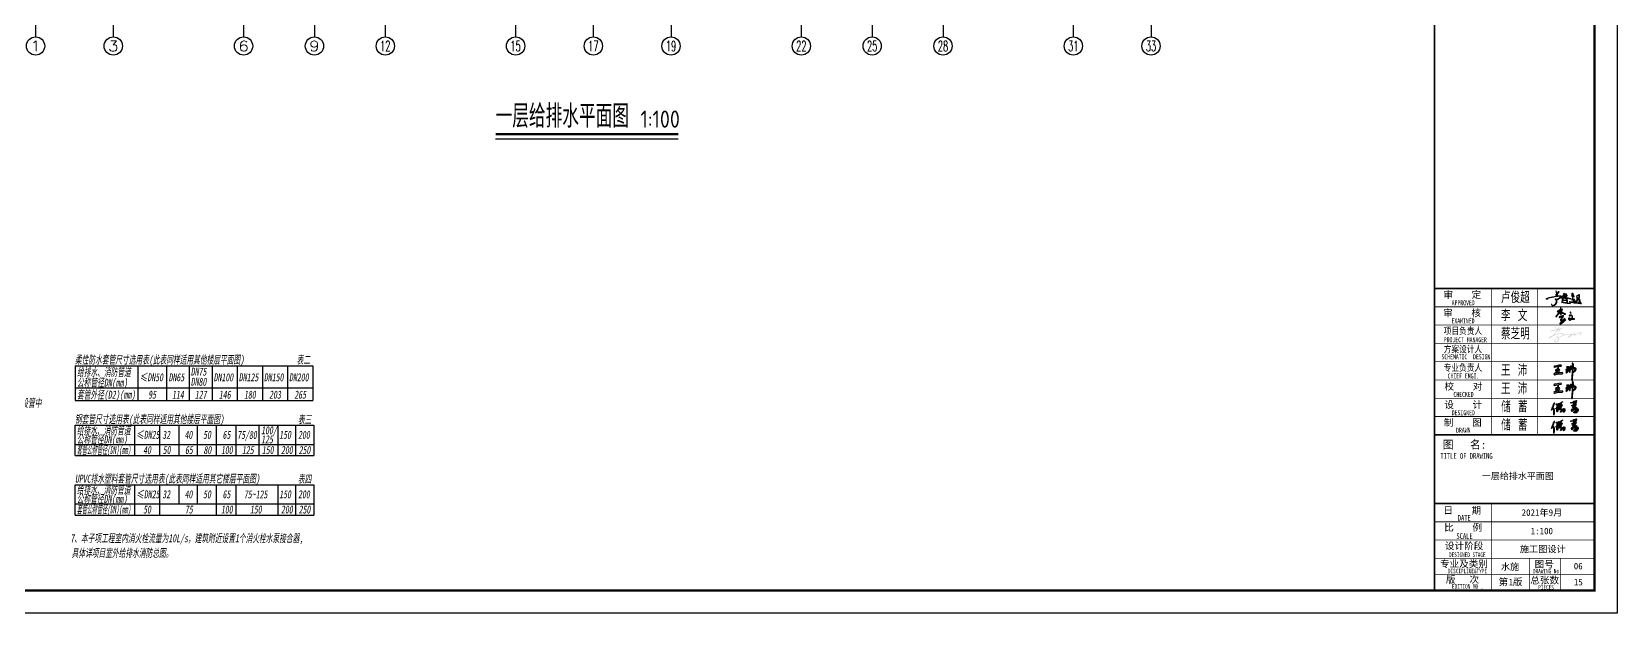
# Model space of a CAD drawing. Extents: x 27938 to 1042331, y -235042 to 1535213.
# Drawn here: x 682248 to 751614, y 642457 to 667882 of the extents above; entities that cross this region are included whole.
import ezdxf
from ezdxf.enums import TextEntityAlignment as Align

# ---------------------------------------------------------------- set-up
doc = ezdxf.new("R2010")
doc.units = 0
doc.header["$LTSCALE"] = 1000
doc.header["$MEASUREMENT"] = 0
doc.linetypes.add('DASH', pattern=[0.35, 0.25, -0.1])
for name, color, linetype in [('-SP', 2, 'XFP'), ('AXIS', 3, 'Continuous'), ('AXIS_TEXT', 4, 'Continuous'), ('DIM_SYMB', 3, 'Continuous'), ('图框', 140, 'Continuous'), ('图签文字', 147, 'Continuous'), ('电子签名-李文', 7, 'DASH'), ('签名-水', 7, 'Continuous')]:
    doc.layers.add(name, color=color, linetype=linetype)
doc.layers.add('yichutu', color=7, linetype='Continuous', true_color=0xffffff, plot=False)
for name, color, linetype, lineweight in [('可改文字', 6, 'Continuous', 18), ('图签', 147, 'Continuous', 18), ('签名', 7, 'Continuous', 18)]:
    doc.layers.add(name, color=color, linetype=linetype, lineweight=lineweight)
doc.styles.add('_TCH_AXIS', font='COMPLEX', dxfattribs={"bigfont": 'GBCBIG'})
doc.styles.add('COMPLEX', font='COMPLEX')
doc.styles.add('ST', font='', dxfattribs={"width": 0.8})
doc.styles.get("Standard").update_dxf_attribs({"font": 'gbenor.shx', "bigfont": 'gbcbig.shx'})
doc.styles.add('宋体', font='', dxfattribs={"height": 50})
doc.styles.add('建筑图签-1', font='simhei.ttf', dxfattribs={"width": 0.7})
doc.styles.add('建筑图签-2', font='TXT.shx', dxfattribs={"width": 0.5, "bigfont": 'HZTXT.shx'})
doc.styles.get('ST').set_extended_font_data('SimSun')
doc.styles.get('宋体').set_extended_font_data('SimSun')
doc.linetypes.add('XFP', pattern='A,3,-0.2,["XFP",Standard,S=0.25,R=0,X=-0.1,Y=-0.115],-0.6', length=3.8)

# ---------------------------------------------------------------- blocks, each defined once
blk = doc.blocks.new('ljc')
at = {"linetype": 'Continuous'}
h = blk.add_hatch(color=0, dxfattribs=at)
h.paths.add_polyline_path([(2023, 1568), (2019, 1564), (2020, 1562), (2024, 1562), (2022, 1552), (1955, 1538), (1933, 1530), (1930, 1527), (1929, 1525), (1931, 1523), (1944, 1524), (1946, 1526), (1942, 1528), (1960, 1535), (1967, 1535), (1975, 1538), (1985, 1539), (1998, 1543), (2010, 1544), (2018, 1547), (2025, 1546), (2035, 1549), (2061, 1550), (2052, 1537), (2042, 1528), (2028, 1521), (2023, 1521), (2018, 1526), (2015, 1527), (2013, 1525), (2013, 1521), (2019, 1516), (2022, 1508), (2022, 1494), (2012, 1477), (2000, 1469), (1988, 1467), (1982, 1473), (1980, 1480), (1978, 1482), (1978, 1475), (1981, 1468), (1988, 1463), (1994, 1463), (2005, 1467), (2018, 1478), (2027, 1493), (2028, 1504), (2025, 1517), (2033, 1518), (2054, 1533), (2067, 1549), (2067, 1552), (2064, 1555), (2029, 1553), (2036, 1575), (2049, 1591), (2047, 1593), (2043, 1592), (2028, 1573), (2025, 1589), (2021, 1597), (2018, 1599), (2017, 1597), (2020, 1590)])
h.paths.add_polyline_path([(2081, 1522), (2081, 1528), (2075, 1541), (2093, 1562), (2097, 1572), (2094, 1577), (2087, 1576), (2089, 1572), (2092, 1572), (2091, 1567), (2080, 1551), (2066, 1537), (2065, 1535), (2067, 1533), (2073, 1535), (2077, 1523), (2077, 1513), (2072, 1496), (2072, 1492), (2074, 1490), (2078, 1494), (2083, 1510), (2099, 1510), (2119, 1507), (2119, 1500), (2116, 1496), (2108, 1493), (2087, 1496), (2084, 1492), (2087, 1489), (2103, 1488), (2122, 1483), (2140, 1484), (2148, 1482), (2152, 1486), (2152, 1491), (2148, 1488), (2125, 1488), (2114, 1490), (2124, 1499), (2126, 1509), (2121, 1512), (2119, 1511), (2108, 1514), (2124, 1523), (2132, 1532), (2130, 1535), (2121, 1536), (2115, 1533), (2109, 1533), (2123, 1555), (2121, 1559), (2114, 1557), (2116, 1564), (2115, 1569), (2111, 1573), (2105, 1572), (2093, 1554)])
h.paths.add_polyline_path([(2089, 1535), (2097, 1535), (2112, 1551), (2116, 1552), (2111, 1543), (2099, 1528), (2101, 1526), (2114, 1528), (2121, 1531), (2124, 1530), (2118, 1524), (2101, 1515), (2084, 1514), (2084, 1518)], flags=16)
h.paths.add_polyline_path([(2093, 1537), (2095, 1540), (2103, 1546), (2096, 1537)], flags=16)
h.paths.add_polyline_path([(2093, 1544), (2094, 1549), (2106, 1568), (2109, 1569), (2111, 1567), (2108, 1554), (2104, 1550)], flags=16)
h.paths.add_polyline_path([(2141, 1534), (2138, 1533), (2137, 1531), (2142, 1527), (2155, 1522), (2158, 1523), (2153, 1528)])
h.paths.add_polyline_path([(2175, 1522), (2173, 1524), (2172, 1546), (2183, 1545), (2185, 1547), (2183, 1557), (2178, 1566), (2177, 1561), (2180, 1556), (2181, 1550), (2175, 1550), (2170, 1554), (2169, 1574), (2171, 1574), (2175, 1569), (2176, 1571), (2170, 1579), (2167, 1579), (2165, 1577), (2164, 1562), (2166, 1553), (2163, 1553), (2162, 1551), (2167, 1547), (2169, 1537), (2169, 1524), (2166, 1521), (2165, 1517), (2168, 1513), (2170, 1513), (2173, 1517), (2180, 1517), (2178, 1502), (2175, 1500), (2167, 1499), (2175, 1496), (2180, 1497), (2183, 1500), (2184, 1511), (2187, 1521), (2185, 1523)])
h.paths.add_polyline_path([(2233, 1542), (2233, 1564), (2231, 1567), (2215, 1558), (2210, 1557), (2206, 1552), (2211, 1548), (2211, 1551), (2229, 1560), (2228, 1542), (2227, 1537), (2224, 1533), (2220, 1534), (2213, 1542), (2211, 1543), (2209, 1541), (2209, 1508), (2189, 1508), (2187, 1506), (2191, 1503), (2213, 1503), (2217, 1511), (2222, 1516), (2232, 1518), (2234, 1513), (2234, 1505), (2227, 1505), (2232, 1502), (2232, 1500), (2228, 1497), (2229, 1493), (2239, 1495), (2243, 1489), (2243, 1486), (2212, 1492), (2189, 1492), (2179, 1494), (2176, 1496), (2167, 1496), (2164, 1498), (2154, 1499), (2147, 1503), (2144, 1503), (2143, 1501), (2144, 1498), (2153, 1494), (2174, 1491), (2186, 1487), (2211, 1487), (2222, 1484), (2230, 1484), (2243, 1480), (2249, 1480), (2251, 1482), (2244, 1496), (2246, 1499), (2238, 1503), (2239, 1513), (2237, 1520), (2233, 1523), (2224, 1522), (2214, 1516), (2212, 1522), (2213, 1536), (2220, 1530), (2228, 1530), (2230, 1532)])
at = {"color": 0, "linetype": 'Continuous', "elevation": 16426272}
for points in [[(1930, 1527), (1929, 1525), (1931, 1523), (1944, 1524), (1946, 1526), (1942, 1528), (1960, 1535), (1967, 1535), (1975, 1538), (1985, 1539), (1998, 1543), (2010, 1544), (2018, 1547), (2025, 1546), (2035, 1549), (2061, 1550), (2052, 1537), (2042, 1528), (2028, 1521), (2023, 1521), (2018, 1526), (2015, 1527), (2013, 1525), (2013, 1521), (2019, 1516), (2022, 1508), (2022, 1494), (2012, 1477), (2000, 1469), (1988, 1467), (1982, 1473), (1980, 1480), (1978, 1482), (1978, 1475), (1981, 1468), (1988, 1463), (1994, 1463), (2005, 1467), (2018, 1478), (2027, 1493), (2028, 1504), (2025, 1517), (2033, 1518), (2054, 1533), (2067, 1549), (2067, 1552), (2064, 1555), (2029, 1553), (2036, 1575), (2049, 1591), (2047, 1593), (2043, 1592), (2028, 1573), (2025, 1589), (2021, 1597), (2018, 1599), (2017, 1597), (2020, 1590), (2023, 1568), (2019, 1564), (2020, 1562), (2024, 1562), (2022, 1552), (1955, 1538), (1933, 1530), (1930, 1527)], [(2016, 1561), (2015, 1560), (2017, 1560), (2016, 1561)], [(2017, 1562), (2016, 1561), (2019, 1561), (2017, 1562)], [(2066, 1537), (2065, 1535), (2067, 1533), (2073, 1535), (2077, 1523), (2077, 1513), (2072, 1496), (2072, 1492), (2074, 1490), (2078, 1494), (2083, 1510), (2099, 1510), (2119, 1507), (2119, 1500), (2116, 1496), (2108, 1493), (2087, 1496), (2084, 1492), (2087, 1489), (2103, 1488), (2122, 1483), (2140, 1484), (2148, 1482), (2152, 1486), (2152, 1491), (2148, 1488), (2125, 1488), (2114, 1490), (2124, 1499), (2126, 1509), (2121, 1512), (2119, 1511), (2108, 1514), (2124, 1523), (2132, 1532), (2130, 1535), (2121, 1536), (2115, 1533), (2109, 1533), (2123, 1555), (2121, 1559), (2114, 1557), (2116, 1564), (2115, 1569), (2111, 1573), (2105, 1572), (2093, 1554), (2081, 1522), (2081, 1528), (2075, 1541), (2093, 1562), (2097, 1572), (2094, 1577), (2087, 1576), (2089, 1572), (2092, 1572), (2091, 1567), (2080, 1551), (2066, 1537)], [(2084, 1514), (2084, 1518), (2089, 1535), (2097, 1535), (2112, 1551), (2116, 1552), (2111, 1543), (2099, 1528), (2101, 1526), (2114, 1528), (2121, 1531), (2124, 1530), (2118, 1524), (2101, 1515), (2084, 1514)], [(2093, 1544), (2094, 1549), (2106, 1568), (2109, 1569), (2111, 1567), (2108, 1554), (2104, 1550), (2093, 1544)], [(2093, 1537), (2095, 1540), (2103, 1546), (2096, 1537), (2093, 1537)], [(2138, 1533), (2137, 1531), (2142, 1527), (2155, 1522), (2158, 1523), (2153, 1528), (2141, 1534), (2138, 1533)], [(2144, 1503), (2143, 1501), (2144, 1498), (2153, 1494), (2174, 1491), (2186, 1487), (2211, 1487), (2222, 1484), (2230, 1484), (2243, 1480), (2249, 1480), (2251, 1482), (2244, 1496), (2246, 1499), (2238, 1503), (2239, 1513), (2237, 1520), (2233, 1523), (2224, 1522), (2214, 1516), (2212, 1522), (2213, 1536), (2220, 1530), (2228, 1530), (2230, 1532), (2233, 1542), (2233, 1564), (2231, 1567), (2215, 1558), (2210, 1557), (2206, 1552), (2211, 1548), (2211, 1551), (2229, 1560), (2228, 1542), (2227, 1537), (2224, 1533), (2220, 1534), (2213, 1542), (2211, 1543), (2209, 1541), (2209, 1508), (2189, 1508), (2187, 1506), (2191, 1503), (2213, 1503), (2217, 1511), (2222, 1516), (2232, 1518), (2234, 1513), (2234, 1505), (2227, 1505), (2232, 1502), (2232, 1500), (2228, 1497), (2229, 1493), (2239, 1495), (2243, 1489), (2243, 1486), (2212, 1492), (2189, 1492), (2179, 1494), (2176, 1496), (2167, 1496), (2164, 1498), (2154, 1499), (2147, 1503), (2144, 1503)], [(2163, 1553), (2162, 1551), (2167, 1547), (2169, 1537), (2169, 1524), (2166, 1521), (2165, 1517), (2168, 1513), (2170, 1513), (2173, 1517), (2180, 1517), (2178, 1502), (2175, 1500), (2167, 1499), (2175, 1496), (2180, 1497), (2183, 1500), (2184, 1511), (2187, 1521), (2185, 1523), (2175, 1522), (2173, 1524), (2172, 1546), (2183, 1545), (2185, 1547), (2183, 1557), (2178, 1566), (2177, 1561), (2180, 1556), (2181, 1550), (2175, 1550), (2170, 1554), (2169, 1574), (2171, 1574), (2175, 1569), (2176, 1571), (2170, 1579), (2167, 1579), (2165, 1577), (2164, 1562), (2166, 1553), (2163, 1553)], [(2177, 1569), (2176, 1570), (2175, 1567), (2177, 1565), (2177, 1569)]]:
    blk.add_lwpolyline(points, dxfattribs=at)
blk = doc.blocks.new('A$C44B256A7')
at = {"layer": '电子签名-李文'}
h = blk.add_hatch(color=0, dxfattribs=at)
h.dxf.hatch_style = 1
h.paths.add_polyline_path([(934, -1198), (941, -1210), (956, -1216), (968, -1207), (992, -1199), (1012, -1194), (1037, -1192), (1054, -1200), (1076, -1215), (1093, -1230), (1096, -1243), (1095, -1265), (1092, -1286), (1086, -1310), (1075, -1335), (1059, -1365), (1039, -1388), (1024, -1405), (1007, -1416), (991, -1423), (973, -1429), (958, -1429), (945, -1423), (936, -1414), (927, -1402), (919, -1391), (910, -1376), (910, -1366), (915, -1361), (935, -1366), (957, -1369), (977, -1373), (1002, -1377), (1020, -1380), (1055, -1386), (1075, -1389), (1102, -1393), (1140, -1392), (1169, -1396), (1199, -1396), (1222, -1404), (1226, -1395), (1230, -1384), (1221, -1380), (1202, -1379), (1168, -1378), (1110, -1373), (1073, -1371), (1046, -1369), (997, -1351), (972, -1349), (946, -1344), (925, -1342), (903, -1340), (893, -1348), (890, -1366), (894, -1381), (897, -1390), (916, -1418), (935, -1434), (951, -1442), (978, -1445), (993, -1442), (1013, -1435), (1029, -1424), (1042, -1415), (1055, -1395), (1073, -1371), (1079, -1362), (1095, -1333), (1111, -1306), (1111, -1281), (1114, -1251), (1116, -1233), (1101, -1208), (1084, -1194), (1069, -1182), (1055, -1176), (1037, -1171), (1016, -1172), (990, -1176), (970, -1183), (958, -1186), (940, -1186), (934, -1191)])
h.paths.add_polyline_path([(987, -1030), (1007, -1049), (1020, -1066), (1032, -1071), (1036, -1064), (1030, -1052), (1020, -1039), (1013, -1028), (1006, -1017), (992, -1016), (986, -1024)])
h.paths.add_polyline_path([(395, -1278), (403, -1295), (420, -1295), (516, -1261), (580, -1237), (606, -1225), (604, -1242), (569, -1289), (521, -1338), (502, -1370), (469, -1415), (459, -1437), (466, -1461), (473, -1463), (505, -1473), (561, -1464), (589, -1463), (635, -1455), (656, -1452), (683, -1449), (699, -1446), (687, -1462), (666, -1475), (650, -1485), (642, -1496), (607, -1527), (583, -1544), (580, -1546), (575, -1557), (545, -1583), (532, -1592), (516, -1602), (509, -1608), (462, -1636), (449, -1640), (446, -1634), (474, -1608), (494, -1591), (506, -1568), (523, -1548), (531, -1543), (553, -1516), (584, -1491), (603, -1465), (635, -1430), (668, -1402), (694, -1383), (693, -1366), (669, -1376), (650, -1395), (619, -1417), (594, -1442), (569, -1472), (533, -1499), (492, -1545), (460, -1590), (425, -1625), (417, -1648), (432, -1658), (463, -1657), (488, -1643), (516, -1628), (543, -1606), (571, -1586), (603, -1554), (635, -1533), (664, -1502), (690, -1485), (715, -1464), (726, -1446), (732, -1424), (710, -1420), (656, -1427), (590, -1434), (534, -1446), (510, -1444), (492, -1444), (486, -1428), (519, -1384), (565, -1324), (604, -1274), (630, -1231), (626, -1201), (589, -1206), (563, -1218), (528, -1229), (519, -1232), (499, -1236), (473, -1243), (448, -1253), (428, -1261), (405, -1271), (394, -1276)])
edge = h.paths.add_edge_path()
edge.add_line((470, -744), (463, -751))
edge.add_line((479, -744), (470, -744))
edge.add_line((486, -757), (479, -744))
edge.add_line((488, -983), (488, -948))
edge.add_line((505, -985), (488, -983))
edge.add_line((531, -998), (505, -985))
edge.add_line((559, -1019), (531, -998))
edge.add_line((586, -1042), (559, -1019))
edge.add_line((649, -1079), (586, -1042))
edge.add_line((698, -1095), (649, -1079))
edge.add_line((735, -1105), (698, -1095))
edge.add_line((727, -1120), (735, -1105))
edge.add_line((692, -1122), (727, -1120))
edge.add_line((655, -1122), (692, -1122))
edge.add_line((675, -1107), (655, -1122))
edge.add_line((627, -1093), (675, -1107))
edge.add_line((570, -1058), (627, -1093))
edge.add_line((495, -1007), (570, -1058))
edge.add_line((490, -1012), (495, -1007))
edge.add_line((495, -1144), (490, -1012))
edge.add_line((491, -1152), (495, -1144))
edge.add_line((471, -1149), (491, -1152))
edge.add_line((413, -1057), (471, -1149))
edge.add_line((371, -1021), (413, -1057))
edge.add_line((341, -1002), (371, -1021))
edge.add_line((314, -991), (341, -1002))
edge.add_line((286, -969), (314, -991))
edge.add_line((297, -954), (286, -969))
edge.add_line((497, -860), (487, -865))
edge.add_line((563, -849), (497, -860))
edge.add_line((565, -866), (563, -849))
edge.add_line((448, -990), (471, -966))
edge.add_line((239, -1246), (448, -990))
edge.add_line((247, -1268), (239, -1246))
edge.add_line((227, -1272), (247, -1268))
edge.add_line((213, -1252), (227, -1272))
edge.add_line((221, -1213), (213, -1252))
edge.add_line((366, -1049), (221, -1213))
edge.add_line((531, -873), (487, -920))
edge.add_line((523, -874), (531, -873))
edge.add_line((444, -905), (468, -895))
edge.add_line((350, -952), (444, -905))
edge.add_line((322, -977), (350, -952))
edge.add_line((376, -998), (322, -977))
edge.add_line((410, -1028), (376, -998))
edge.add_line((430, -1046), (410, -1028))
edge.add_line((458, -1093), (430, -1046))
edge.add_line((476, -1116), (458, -1093))
edge.add_line((463, -751), (470, -938))
h = blk.add_hatch(color=0, dxfattribs=at)
h.dxf.hatch_style = 1
h.paths.add_polyline_path([(470, -938), (397, -1017), (414, -1031), (448, -990), (471, -966), (476, -1116), (458, -1093), (430, -1046), (414, -1032), (401, -1047), (413, -1057), (471, -1149), (491, -1152), (495, -1144), (490, -1012), (495, -1007), (570, -1058), (627, -1093), (675, -1107), (655, -1122), (692, -1122), (727, -1120), (735, -1105), (698, -1095), (649, -1079), (586, -1042), (559, -1019), (531, -998), (505, -985), (488, -983), (488, -948), (565, -866), (563, -849), (497, -860), (487, -865), (486, -757), (479, -744), (470, -744), (463, -751)])
h.paths.add_polyline_path([(487, -888), (535, -869), (487, -920)], flags=16)
h = blk.add_hatch(color=0, dxfattribs=at)
h.dxf.hatch_style = 1
h.paths.add_polyline_path([(401, -1047), (383, -1031), (366, -1049), (221, -1213), (213, -1252), (227, -1272), (247, -1268), (239, -1246)])
h.paths.add_polyline_path([(414, -1032), (410, -1028), (397, -1017), (383, -1031), (401, -1047)])
h = blk.add_hatch(color=0, dxfattribs=at)
h.dxf.hatch_style = 1
h.paths.add_polyline_path([(322, -977), (350, -952), (444, -905), (468, -895), (468, -874), (297, -954), (286, -969), (314, -991), (341, -1002), (371, -1021), (383, -1031), (397, -1017), (376, -998)])
h = blk.add_hatch(color=0, dxfattribs=at)
h.dxf.hatch_style = 1
h.paths.add_polyline_path([(604, -1432), (594, -1442), (576, -1464), (589, -1463), (607, -1460), (636, -1429)])
h.paths.add_polyline_path([(1055, -1386), (1061, -1387), (1073, -1371), (1055, -1370), (1043, -1384)])
at = {"layer": '电子签名-李文', "color": 0}
for p, q in [((470, -744, 0), (463, -751, 0)), ((463, -751, 0), (470, -938, 0)), ((479, -744, 0), (470, -744, 0)), ((486, -757, 0), (479, -744, 0)), ((487, -865, 0), (486, -757, 0)), ((497, -860, 0), (487, -865, 0)), ((488, -948, 0), (565, -866, 0)), ((563, -849, 0), (497, -860, 0)), ((565, -866, 0), (563, -849, 0)), ((221, -1213, 0), (213, -1252, 0)), ((213, -1252, 0), (227, -1272, 0)), ((366, -1049, 0), (221, -1213, 0)), ((227, -1272, 0), (247, -1268, 0)), ((239, -1246, 0), (448, -990, 0)), ((247, -1268, 0), (239, -1246, 0)), ((297, -954, 0), (286, -969, 0)), ((286, -969, 0), (314, -991, 0)), ((468, -874, 0), (297, -954, 0)), ((314, -991, 0), (341, -1002, 0)), ((322, -977, 0), (350, -952, 0)), ((376, -998, 0), (322, -977, 0)), ((341, -1002, 0), (371, -1021, 0)), ((350, -952, 0), (444, -905, 0)), ((470, -938, 0), (366, -1049, 0)), ((371, -1021, 0), (413, -1057, 0)), ((410, -1028, 0), (376, -998, 0)), ((430, -1046, 0), (410, -1028, 0)), ((413, -1057, 0), (471, -1149, 0)), ((458, -1093, 0), (430, -1046, 0)), ((444, -905, 0), (468, -895, 0)), ((448, -990, 0), (471, -966, 0)), ((476, -1116, 0), (458, -1093, 0)), ((471, -966, 0), (476, -1116, 0)), ((471, -1149, 0), (491, -1152, 0)), ((531, -873, 0), (487, -920, 0)), ((487, -888, 0), (523, -874, 0)), ((487, -920, 0), (487, -888, 0)), ((488, -983, 0), (488, -948, 0)), ((505, -985, 0), (488, -983, 0)), ((490, -1012, 0), (495, -1007, 0)), ((495, -1144, 0), (490, -1012, 0)), ((491, -1152, 0), (495, -1144, 0)), ((495, -1007, 0), (570, -1058, 0)), ((531, -998, 0), (505, -985, 0)), ((523, -874, 0), (531, -873, 0)), ((559, -1019, 0), (531, -998, 0)), ((586, -1042, 0), (559, -1019, 0)), ((570, -1058, 0), (627, -1093, 0)), ((649, -1079, 0), (586, -1042, 0)), ((627, -1093, 0), (675, -1107, 0)), ((698, -1095, 0), (649, -1079, 0)), ((675, -1107, 0), (655, -1122, 0)), ((655, -1122, 0), (692, -1122, 0)), ((692, -1122, 0), (727, -1120, 0)), ((735, -1105, 0), (698, -1095, 0)), ((727, -1120, 0), (735, -1105, 0))]:
    blk.add_line(p, q, dxfattribs=at)
at = {"layer": '电子签名-李文', "color": 0, "elevation": 0}
for points in [[(395, -1278), (403, -1295), (420, -1295), (516, -1261), (580, -1237), (606, -1225), (604, -1242), (569, -1289), (521, -1338), (502, -1370), (469, -1415), (459, -1437), (466, -1461), (473, -1463), (505, -1473), (561, -1464), (589, -1463), (635, -1455), (656, -1452), (683, -1449), (699, -1446), (687, -1462), (666, -1475), (650, -1485), (642, -1496), (607, -1527), (583, -1544), (580, -1546), (575, -1557), (545, -1583), (532, -1592), (516, -1602), (509, -1608), (462, -1636), (449, -1640), (446, -1634), (474, -1608), (494, -1591), (506, -1568), (523, -1548), (531, -1543), (553, -1516), (584, -1491), (603, -1465), (635, -1430), (668, -1402), (694, -1383), (693, -1366), (669, -1376), (650, -1395), (619, -1417), (594, -1442), (569, -1472), (533, -1499), (492, -1545), (460, -1590), (425, -1625), (417, -1648), (432, -1658), (463, -1657), (488, -1643), (516, -1628), (543, -1606), (571, -1586), (603, -1554), (635, -1533), (664, -1502), (690, -1485), (715, -1464), (726, -1446), (732, -1424), (710, -1420), (656, -1427), (590, -1434), (534, -1446), (510, -1444), (492, -1444), (486, -1428), (519, -1384), (565, -1324), (604, -1274), (630, -1231), (626, -1201), (589, -1206), (563, -1218), (528, -1229), (519, -1232), (499, -1236), (473, -1243), (448, -1253), (428, -1261), (405, -1271), (394, -1276), (395, -1278)], [(934, -1198), (941, -1210), (956, -1216), (968, -1207), (992, -1199), (1012, -1194), (1037, -1192), (1054, -1200), (1076, -1215), (1093, -1230), (1096, -1243), (1095, -1265), (1092, -1286), (1086, -1310), (1075, -1335), (1059, -1365), (1039, -1388), (1024, -1405), (1007, -1416), (991, -1423), (973, -1429), (958, -1429), (945, -1423), (936, -1414), (927, -1402), (919, -1391), (910, -1376), (910, -1366), (915, -1361), (935, -1366), (957, -1369), (977, -1373), (1002, -1377), (1020, -1380), (1055, -1386), (1075, -1389), (1102, -1393), (1140, -1392), (1169, -1396), (1199, -1396), (1222, -1404), (1226, -1395), (1230, -1384), (1221, -1380), (1202, -1379), (1168, -1378), (1110, -1373), (1073, -1371), (1046, -1369), (997, -1351), (972, -1349), (946, -1344), (925, -1342), (903, -1340), (893, -1348), (890, -1366), (894, -1381), (897, -1390), (916, -1418), (935, -1434), (951, -1442), (978, -1445), (993, -1442), (1013, -1435), (1029, -1424), (1042, -1415), (1055, -1395), (1073, -1371), (1079, -1362), (1095, -1333), (1111, -1306), (1111, -1281), (1114, -1251), (1116, -1233), (1101, -1208), (1084, -1194), (1069, -1182), (1055, -1176), (1037, -1171), (1016, -1172), (990, -1176), (970, -1183), (958, -1186), (940, -1186), (934, -1191), (934, -1198)], [(987, -1030), (1007, -1049), (1020, -1066), (1032, -1071), (1036, -1064), (1030, -1052), (1020, -1039), (1013, -1028), (1006, -1017), (992, -1016), (986, -1024), (987, -1030)]]:
    blk.add_lwpolyline(points, dxfattribs=at)
blk = doc.blocks.new('王沛')
h = blk.add_hatch(color=7)
h.paths.add_polyline_path([(205, 110), (204, 111), (202, 111), (187, 96), (190, 92), (198, 100)])
h.paths.add_polyline_path([(141, 110), (141, 111), (143, 110), (140, 108)], flags=16)
h.paths.add_polyline_path([(130, 110), (135, 110), (134, 102), (129, 107)], flags=16)
h.paths.add_polyline_path([(232, 120), (238, 120), (243, 118), (243, 115), (233, 103), (230, 103), (229, 113), (230, 119)], flags=16)
h.paths.add_polyline_path([(206, 120), (205, 121), (201, 121), (187, 114), (186, 111), (191, 109), (201, 115), (205, 115), (207, 117)])
h.paths.add_polyline_path([(206, 130), (205, 131), (193, 131), (191, 128), (196, 125), (203, 124), (207, 127)])
h.paths.add_polyline_path([(159, 141), (158, 142), (144, 141), (126, 136), (118, 136), (113, 132), (115, 129), (137, 133), (136, 116), (130, 115), (123, 110), (123, 108), (130, 99), (114, 86), (120, 83), (140, 88), (165, 88), (168, 91), (168, 93), (165, 96), (128, 92), (135, 97), (138, 97), (148, 107), (150, 111), (148, 114), (141, 116), (141, 129), (144, 135), (158, 136), (161, 139)])
h.paths.add_polyline_path([(229, 153), (228, 154), (225, 153), (227, 137), (225, 135), (215, 135), (212, 132), (214, 130), (226, 130), (225, 123), (222, 123), (213, 118), (218, 127), (217, 128), (213, 126), (209, 121), (207, 110), (208, 99), (210, 98), (212, 100), (212, 113), (220, 117), (226, 118), (224, 105), (223, 62), (222, 55), (219, 54), (222, 49), (225, 49), (227, 51), (228, 98), (233, 98), (245, 108), (249, 115), (249, 119), (242, 124), (230, 125), (231, 130), (234, 132), (234, 134), (231, 136), (232, 144)])
at = {"color": 7, "linetype": 'Continuous', "elevation": 7849739}
for points in [[(159, 141), (158, 142), (144, 141), (126, 136), (118, 136), (113, 132), (115, 129), (137, 133), (136, 116), (130, 115), (123, 110), (123, 108), (130, 99), (114, 86), (120, 83), (140, 88), (165, 88), (168, 91), (168, 93), (165, 96), (128, 92), (135, 97), (138, 97), (148, 107), (150, 111), (148, 114), (141, 116), (141, 129), (144, 135), (158, 136), (161, 139), (159, 141)], [(130, 110), (135, 110), (134, 102), (129, 107), (130, 110)], [(141, 110), (141, 111), (143, 110), (140, 108), (141, 110)], [(206, 120), (205, 121), (201, 121), (187, 114), (186, 111), (191, 109), (201, 115), (205, 115), (207, 117), (206, 120)], [(205, 110), (204, 111), (202, 111), (187, 96), (190, 92), (198, 100), (205, 110)], [(206, 130), (205, 131), (193, 131), (191, 128), (196, 125), (203, 124), (207, 127), (206, 130)], [(229, 153), (228, 154), (225, 153), (227, 137), (225, 135), (215, 135), (212, 132), (214, 130), (226, 130), (225, 123), (222, 123), (213, 118), (218, 127), (217, 128), (213, 126), (209, 121), (207, 110), (208, 99), (210, 98), (212, 100), (212, 113), (220, 117), (226, 118), (224, 105), (223, 62), (222, 55), (219, 54), (222, 49), (225, 49), (227, 51), (228, 98), (233, 98), (245, 108), (249, 115), (249, 119), (242, 124), (230, 125), (231, 130), (234, 132), (234, 134), (231, 136), (232, 144), (229, 153)], [(232, 120), (238, 120), (243, 118), (243, 115), (233, 103), (230, 103), (229, 113), (230, 119), (232, 120)]]:
    blk.add_lwpolyline(points, dxfattribs=at)
blk = doc.blocks.new('jhsarg')
at = {"linetype": 'Continuous'}
h = blk.add_hatch(color=256, dxfattribs=at)
h.paths.add_polyline_path([(376, 273), (367, 254), (365, 243), (363, 241), (364, 239), (365, 238), (368, 247), (367, 248), (377, 269), (385, 292), (389, 297), (387, 299), (382, 293)])
h.paths.add_polyline_path([(382, 251), (377, 258), (375, 258), (374, 256), (379, 251), (382, 238), (381, 200), (383, 199), (385, 213), (384, 242)])
h.paths.add_polyline_path([(411, 284), (404, 289), (400, 288), (400, 285), (405, 283), (406, 284), (410, 279), (410, 270), (405, 259), (408, 261), (412, 269), (413, 279)], flags=17)
h.paths.add_polyline_path([(442, 296), (453, 305), (455, 310), (448, 304), (440, 304), (438, 298), (434, 295), (425, 293), (419, 294), (417, 292), (421, 286), (421, 272), (418, 255), (411, 236), (409, 238), (409, 243), (406, 250), (401, 255), (398, 255), (398, 253), (404, 248), (406, 244), (406, 228), (409, 224), (411, 226), (415, 235), (422, 269), (422, 289), (436, 293), (436, 285), (427, 261), (430, 260), (434, 268), (440, 275), (442, 273), (439, 265), (425, 242), (429, 241), (430, 247), (434, 251), (436, 251), (439, 247), (440, 235), (437, 223), (441, 222), (452, 241), (458, 247), (464, 250), (467, 247), (467, 244), (461, 230), (461, 223), (465, 220), (468, 225), (471, 239), (470, 241), (472, 245), (467, 252), (462, 253), (452, 246), (443, 233), (442, 248), (439, 254), (436, 256), (440, 261), (449, 281), (448, 284), (446, 284), (440, 280), (438, 277), (436, 278)])
h.paths.add_polyline_path([(546, 311), (541, 311), (540, 308), (542, 305), (540, 303), (527, 300), (519, 300), (518, 298), (522, 295), (528, 298), (540, 300), (542, 295), (541, 284), (538, 281), (525, 276), (528, 273), (539, 278), (542, 277), (544, 280), (548, 282), (552, 279), (547, 274), (532, 265), (533, 263), (536, 263), (549, 271), (551, 270), (543, 261), (537, 257), (539, 252), (531, 247), (524, 239), (524, 235), (529, 234), (529, 229), (532, 227), (534, 229), (535, 236), (547, 247), (554, 250), (566, 250), (571, 244), (558, 236), (556, 237), (556, 241), (558, 246), (553, 246), (554, 234), (545, 223), (545, 218), (547, 216), (560, 215), (573, 224), (580, 235), (580, 241), (578, 246), (568, 254), (566, 259), (567, 261), (562, 263), (561, 261), (565, 255), (564, 253), (552, 253), (541, 247), (537, 243), (535, 244), (538, 249), (555, 262), (554, 265), (551, 265), (552, 267), (554, 265), (553, 268), (561, 276), (561, 278), (557, 281), (564, 287), (564, 289), (558, 291), (563, 304), (565, 317), (562, 317), (560, 313), (548, 308)])
h.paths.add_polyline_path([(559, 309), (559, 300), (555, 299), (551, 302), (547, 300), (549, 297), (553, 296), (551, 290), (545, 285), (543, 288), (544, 289), (545, 302)], flags=16)
h.paths.add_polyline_path([(553, 290), (554, 289), (552, 289)], flags=16)
h.paths.add_polyline_path([(550, 283), (551, 282), (549, 282)], flags=16)
h.paths.add_polyline_path([(554, 284), (555, 283), (553, 283), (554, 282), (552, 282), (553, 283)], flags=16)
h.paths.add_polyline_path([(572, 248), (576, 243), (577, 236), (568, 223), (560, 217), (556, 219), (556, 225), (557, 226), (558, 233), (572, 244)], flags=16)
h.paths.add_polyline_path([(551, 226), (554, 226), (555, 219), (550, 219), (550, 225)], flags=16)
for points in [[(364, 239), (363, 241), (365, 243), (367, 254), (376, 273), (382, 293), (387, 299), (389, 297), (385, 292), (377, 269), (367, 248), (368, 247), (365, 238), (364, 239)], [(374, 256), (375, 258), (377, 258), (382, 251), (384, 242), (385, 213), (383, 199), (381, 200), (382, 238), (379, 251), (374, 256)], [(398, 253), (398, 255), (401, 255), (406, 250), (409, 243), (409, 238), (411, 236), (418, 255), (421, 272), (421, 286), (417, 292), (419, 294), (425, 293), (434, 295), (438, 298), (440, 304), (448, 304), (455, 310), (453, 305), (442, 296), (436, 278), (438, 277), (440, 280), (446, 284), (448, 284), (449, 281), (440, 261), (436, 256), (439, 254), (442, 248), (443, 233), (452, 246), (462, 253), (467, 252), (472, 245), (470, 241), (471, 239), (468, 225), (465, 220), (461, 223), (461, 230), (467, 244), (467, 247), (464, 250), (458, 247), (452, 241), (441, 222), (437, 223), (440, 235), (439, 247), (436, 251), (434, 251), (430, 247), (429, 241), (425, 242), (439, 265), (442, 273), (440, 275), (434, 268), (430, 260), (427, 261), (436, 285), (436, 293), (422, 289), (422, 269), (415, 235), (411, 226), (409, 224), (406, 228), (406, 244), (404, 248), (398, 253)], [(400, 285), (400, 288), (404, 289), (411, 284), (413, 279), (412, 269), (408, 261), (405, 259), (410, 270), (410, 279), (406, 284), (405, 283), (400, 285)], [(518, 298), (519, 300), (527, 300), (540, 303), (542, 305), (540, 308), (541, 311), (546, 311), (548, 308), (560, 313), (562, 317), (565, 317), (563, 304), (558, 291), (564, 289), (564, 287), (557, 281), (561, 278), (561, 276), (553, 268), (555, 262), (538, 249), (535, 244), (537, 243), (541, 247), (552, 253), (564, 253), (565, 255), (561, 261), (562, 263), (567, 261), (566, 259), (568, 254), (578, 246), (580, 241), (580, 235), (573, 224), (560, 215), (547, 216), (545, 218), (545, 223), (554, 234), (553, 246), (558, 246), (556, 241), (556, 237), (558, 236), (571, 244), (566, 250), (554, 250), (547, 247), (535, 236), (534, 229), (532, 227), (529, 229), (529, 234), (524, 235), (524, 239), (531, 247), (539, 252), (537, 257), (543, 261), (551, 270), (549, 271), (536, 263), (533, 263), (532, 265), (547, 274), (552, 279), (548, 282), (544, 280), (542, 277), (539, 278), (528, 273), (525, 276), (538, 281), (541, 284), (542, 295), (540, 300), (528, 298), (522, 295), (518, 298)], [(544, 289), (543, 288), (545, 285), (551, 290), (553, 296), (549, 297), (547, 300), (551, 302), (555, 299), (559, 300), (559, 309), (545, 302), (544, 289)], [(550, 283), (549, 282), (551, 282), (550, 283)], [(552, 267), (551, 265), (554, 265), (552, 267)], [(553, 290), (552, 289), (554, 289), (553, 290)], [(553, 283), (552, 282), (554, 282), (553, 283)], [(554, 284), (553, 283), (555, 283), (554, 284)], [(551, 226), (550, 225), (550, 219), (555, 219), (554, 226), (551, 226)], [(557, 226), (556, 225), (556, 219), (560, 217), (568, 223), (577, 236), (576, 243), (572, 248), (572, 244), (558, 233), (557, 226)]]:
    blk.add_lwpolyline(points, dxfattribs=at)
blk = doc.blocks.new('TK')
at = {"layer": '签名'}
h = blk.add_hatch(color=2, dxfattribs=at)
h.dxf.hatch_style = 1
h.paths.add_polyline_path([(546890, 501732), (546890, 501738), (546896, 501744), (546894, 501748), (546902, 501754), (546918, 501778), (546928, 501742)], flags=16)
h.paths.add_polyline_path([(546872, 501694), (546872, 501700), (546882, 501710), (546892, 501710), (546918, 501718), (546932, 501718), (546934, 501680), (546930, 501666), (546926, 501662), (546914, 501660), (546886, 501678)], flags=16)
h.paths.add_polyline_path([(546740, 501192), (546746, 501222), (546754, 501230), (546754, 501238), (546762, 501242), (546766, 501258), (546772, 501260), (546784, 501274), (546792, 501278), (546810, 501302), (546820, 501304), (546836, 501320), (546848, 501326), (546856, 501336), (546872, 501340), (546878, 501346), (546882, 501346), (546884, 501338), (546890, 501332), (546892, 501314), (546896, 501306), (546894, 501276), (546864, 501232), (546860, 501232), (546836, 501208), (546832, 501208), (546804, 501188), (546796, 501188), (546788, 501182), (546750, 501182)], flags=16)
h.paths.add_polyline_path([(546720, 501202), (546718, 501200), (546724, 501180), (546738, 501166), (546758, 501160), (546790, 501158), (546794, 501162), (546824, 501170), (546838, 501178), (546844, 501186), (546854, 501190), (546864, 501202), (546868, 501200), (546870, 501206), (546892, 501226), (546892, 501230), (546900, 501238), (546914, 501262), (546920, 501292), (546926, 501302), (546918, 501312), (546914, 501334), (546910, 501338), (546908, 501348), (546902, 501354), (546902, 501360), (546908, 501360), (546920, 501370), (546936, 501376), (546942, 501384), (546950, 501384), (546958, 501390), (546980, 501396), (546984, 501402), (546990, 501402), (547008, 501412), (547016, 501412), (547018, 501416), (547028, 501418), (547040, 501426), (547048, 501426), (547056, 501432), (547092, 501442), (547096, 501446), (547116, 501450), (547126, 501456), (547134, 501456), (547160, 501466), (547170, 501466), (547190, 501476), (547200, 501474), (547212, 501480), (547236, 501484), (547240, 501488), (547246, 501486), (547252, 501490), (547280, 501492), (547288, 501496), (547424, 501508), (547446, 501506), (547456, 501502), (547460, 501496), (547456, 501488), (547448, 501486), (547440, 501478), (547428, 501474), (547366, 501432), (547358, 501422), (547346, 501416), (547338, 501406), (547334, 501406), (547330, 501398), (547322, 501398), (547318, 501394), (547322, 501390), (547306, 501376), (547308, 501364), (547320, 501354), (547328, 501360), (547336, 501360), (547346, 501368), (547354, 501370), (547382, 501392), (547392, 501396), (547396, 501402), (547404, 501402), (547418, 501414), (547426, 501416), (547474, 501460), (547484, 501478), (547492, 501486), (547498, 501484), (547504, 501490), (547522, 501494), (547524, 501498), (547532, 501498), (547540, 501504), (547568, 501512), (547600, 501512), (547596, 501500), (547588, 501490), (547572, 501482), (547560, 501464), (547564, 501448), (547572, 501444), (547582, 501444), (547588, 501452), (547594, 501452), (547636, 501482), (547650, 501486), (547668, 501504), (547684, 501508), (547690, 501516), (547694, 501514), (547746, 501538), (547754, 501538), (547780, 501550), (547820, 501560), (547824, 501564), (547846, 501564), (547866, 501570), (547880, 501566), (547880, 501556), (547870, 501544), (547870, 501538), (547862, 501530), (547858, 501520), (547846, 501512), (547832, 501490), (547836, 501478), (547844, 501470), (547852, 501472), (547874, 501498), (547880, 501512), (547894, 501528), (547894, 501532), (547902, 501540), (547912, 501558), (547912, 501574), (547900, 501588), (547882, 501592), (547834, 501590), (547818, 501582), (547808, 501584), (547770, 501568), (547748, 501564), (547740, 501556), (547712, 501548), (547686, 501532), (547676, 501530), (547662, 501518), (547656, 501518), (547650, 501512), (547626, 501502), (547632, 501514), (547624, 501534), (547612, 501534), (547606, 501538), (547586, 501538), (547540, 501528), (547526, 501520), (547486, 501506), (547480, 501518), (547464, 501526), (547456, 501524), (547452, 501530), (547428, 501532), (547396, 501530), (547390, 501526), (547370, 501528), (547356, 501526), (547350, 501522), (547314, 501522), (547302, 501518), (547298, 501520), (547290, 501514), (547270, 501516), (547250, 501512), (547244, 501508), (547194, 501500), (547190, 501494), (547164, 501490), (547132, 501478), (547092, 501468), (547086, 501462), (547082, 501464), (547058, 501452), (547046, 501450), (547008, 501432), (547002, 501432), (546988, 501422), (546982, 501422), (546974, 501416), (546966, 501416), (546944, 501402), (546934, 501400), (546924, 501390), (546918, 501390), (546914, 501384), (546908, 501384), (546888, 501372), (546874, 501394), (546850, 501418), (546826, 501436), (546816, 501440), (546804, 501452), (546772, 501452), (546768, 501448), (546782, 501432), (546804, 501420), (546810, 501420), (546854, 501384), (546868, 501366), (546868, 501360), (546852, 501352), (546838, 501340), (546830, 501338), (546822, 501328), (546812, 501324), (546802, 501312), (546792, 501308), (546744, 501258), (546728, 501228), (546728, 501220), (546722, 501214)])
h.paths.add_polyline_path([(546478, 501354), (546476, 501352), (546476, 501342), (546486, 501334), (546508, 501336), (546536, 501350), (546540, 501356), (546554, 501358), (546564, 501368), (546572, 501370), (546580, 501380), (546592, 501384), (546596, 501392), (546602, 501392), (546642, 501426), (546646, 501426), (546652, 501434), (546664, 501436), (546682, 501448), (546694, 501450), (546714, 501460), (546726, 501460), (546732, 501466), (546746, 501468), (546752, 501474), (546772, 501476), (546786, 501484), (546790, 501482), (546794, 501486), (546818, 501490), (546864, 501506), (546876, 501506), (546958, 501524), (546964, 501522), (546994, 501528), (547034, 501526), (547040, 501530), (547092, 501530), (547124, 501524), (547120, 501516), (547110, 501508), (547108, 501498), (547114, 501490), (547124, 501490), (547142, 501508), (547150, 501530), (547144, 501542), (547124, 501550), (547102, 501552), (547090, 501548), (547082, 501552), (547034, 501552), (547014, 501548), (547004, 501550), (546994, 501546), (546984, 501548), (546976, 501544), (546968, 501546), (546934, 501542), (546922, 501536), (546914, 501538), (546898, 501532), (546872, 501530), (546868, 501526), (546866, 501528), (546810, 501510), (546792, 501508), (546784, 501502), (546766, 501500), (546764, 501496), (546698, 501474), (546714, 501494), (546772, 501552), (546804, 501598), (546816, 501610), (546818, 501620), (546826, 501624), (546858, 501674), (546874, 501658), (546900, 501642), (546910, 501632), (546928, 501630), (546940, 501640), (546948, 501652), (546946, 501656), (546950, 501664), (546954, 501696), (546954, 501716), (546950, 501720), (546952, 501724), (546964, 501728), (546970, 501726), (546976, 501730), (546996, 501730), (547002, 501734), (547012, 501732), (547022, 501738), (547062, 501742), (547076, 501752), (547076, 501766), (547068, 501774), (547054, 501774), (547020, 501762), (547006, 501764), (546986, 501754), (546946, 501746), (546934, 501782), (546930, 501816), (546918, 501822), (546904, 501820), (546900, 501816), (546892, 501790), (546884, 501778), (546882, 501768), (546862, 501726), (546856, 501728), (546852, 501724), (546842, 501728), (546776, 501814), (546764, 501824), (546756, 501824), (546750, 501820), (546752, 501802), (546786, 501766), (546820, 501716), (546808, 501714), (546804, 501710), (546776, 501706), (546772, 501702), (546762, 501702), (546718, 501690), (546712, 501692), (546710, 501688), (546668, 501684), (546652, 501678), (546634, 501678), (546622, 501672), (546610, 501672), (546604, 501676), (546600, 501672), (546562, 501672), (546558, 501668), (546558, 501650), (546566, 501640), (546600, 501642), (546608, 501638), (546614, 501646), (546638, 501654), (546644, 501652), (546666, 501660), (546686, 501660), (546692, 501664), (546700, 501664), (546704, 501668), (546710, 501666), (546742, 501676), (546750, 501674), (546766, 501678), (546770, 501684), (546788, 501684), (546798, 501690), (546806, 501688), (546812, 501694), (546838, 501696), (546842, 501694), (546842, 501688), (546832, 501676), (546830, 501668), (546822, 501662), (546816, 501646), (546798, 501624), (546786, 501602), (546778, 501596), (546750, 501558), (546674, 501480), (546644, 501454), (546592, 501430), (546578, 501420), (546564, 501416), (546556, 501408), (546534, 501398), (546518, 501384), (546510, 501384), (546492, 501364)])
at = {"layer": '图框'}
blk.add_lwpolyline([(465375, 548714), (549475, 548714), (549475, 489314), (465375, 489314)], close=True, dxfattribs=at)
blk.add_lwpolyline([(465375, 548714), (549475, 548714), (549475, 489314), (465375, 489314)], close=True, dxfattribs=at)
at = {"layer": '图框', "const_width": 100}
blk.add_lwpolyline([(548475, 490314), (548475, 547714), (467875, 547714), (467875, 490314)], close=True, dxfattribs=at)
at = {"layer": '图框'}
for points, const_width in [([(541480, 490314), (541480, 547714)], 70), ([(548480, 503514), (541480, 503514)], 70), ([(541480, 503514), (548480, 503514)], 70), ([(543979, 497114), (543980, 503514)], 35), ([(545980, 497114), (545980, 503514)], 35), ([(541480, 502714), (548480, 502714)], 35), ([(541480, 501914), (548480, 501914)], 35), ([(541480, 501114), (548480, 501114)], 35), ([(541480, 500314), (548480, 500314)], 35), ([(541480, 499514), (548480, 499514)], 35), ([(541480, 498714), (548480, 498714)], 35), ([(541480, 497914), (548480, 497914)], 35), ([(541480, 497114), (548480, 497114)], 70), ([(541480, 494114), (548480, 494114)], 70), ([(543980, 491714), (543980, 494114)], 35), ([(541480, 493314), (548480, 493314)], 35), ([(541480, 492514), (548480, 492514)], 35), ([(541480, 491714), (548480, 491714)], 35), ([(541480, 491714), (547980, 491714)], 35), ([(543980, 490314), (543980, 491714)], 35), ([(545630, 490314), (545630, 491714)], 35), ([(545630, 490314), (545630, 491714)], 35), ([(545630, 490314), (545630, 491714)], 35), ([(546980, 490314), (546980, 491714)], 35), ([(541480, 491014), (545630, 491014)], 35), ([(545630, 491014), (548480, 491014)], 35)]:
    blk.add_lwpolyline(points, dxfattribs=dict(at, const_width=const_width))
at = {"xscale": 7.2, "yscale": 7.2, "zscale": 7.2}
for p in [(545882, 499145, -56518121), (545882, 498345, -56518121)]:
    blk.add_blockref('王沛', p, dxfattribs=at)
at = {"layer": '签名', "color": 2, "xscale": 4.799999999813735, "yscale": 4.799999999813735, "zscale": 4.799999999813735}
blk.add_blockref('ljc', (537099, 495734, -78846106), dxfattribs=at)
at = {"layer": '签名-水', "color": 0, "xscale": 0.8, "yscale": 0.8, "zscale": 0.8}
blk.add_blockref('A$C44B256A7', (546622, 503288, 0), dxfattribs=at)
at = {"layer": '签名-水', "color": 0, "linetype": 'Continuous', "xscale": 5.4, "yscale": 5.4, "zscale": 5.4}
for p in [(544637, 496904), (544637, 496104)]:
    blk.add_blockref('jhsarg', p, dxfattribs=at)
at = {"layer": '图框', "style": '建筑图签-1', "width": 0.7}
for s, height, p in [('APPROVED ', 220, (542231, 502778)), ('EXAMINED  ', 220, (542222, 501988, -1799)), ('PROJECT MANAGER', 220, (541884, 501162, -1799)), ('SCHEMATIC  DESIGN', 220, (541783, 500415, -1799)), ('TITLE OF DRAWING', 250, (541734, 496066)), ('DATE', 250, (542496, 493363)), ('SCALE', 250, (542435, 492564)), ('DESIGNED STAGE', 200, (542113, 491774)), ('DISCIPLIUE&TYPE', 200, (542063, 491061)), ('DRAWING No.', 200, (545785, 491054)), ('EDITION NO .', 200, (542246, 490388)), ('PIECES', 200, (546014, 490354))]:
    blk.add_text(s, height=height, dxfattribs=at).set_placement(p)
for s, p in [('CHIEF ENGI.', (542744, 499688)), ('CHECKED  ', (542873, 498882)), ('DESIGNED ', (542800, 498079)), (' DRAWN   ', (542865, 497314))]:
    blk.add_text(s, height=220, dxfattribs=at).set_placement(p, align=Align.MIDDLE)
at = {"layer": '图签', "color": 2, "style": '宋体'}
for s, height, p in [('2021年9月', 286.7, (545290, 493575)), ('1:100', 286.7, (545686, 492768)), ('施工图设计', 286.7, (545212, 491975)), ('水施', 286.7, (544384, 491206)), ('1', 287, (544723, 490539))]:
    blk.add_text(s, height=height, dxfattribs=at).set_placement(p)
at = {"layer": '图签文字', "color": 7, "style": '建筑图签-1'}
for s, height, p in [('审    定', 300, (541868, 503093)), ('审    核', 300, (541855, 502291)), ('校    对', 300, (541913, 499082)), ('设    计', 300, (541908, 498280)), ('制    图', 300, (541885, 497505)), ('图   名:', 350, (541835, 496509)), ('日    期', 300, (541864, 493662)), ('比    例', 300, (541902, 492915)), ('设计阶段', 300, (541932, 492113)), ('专业及类别', 300, (541718, 491327)), ('图号', 300, (545861, 491308)), ('版   次 ', 300, (541976, 490637)), ('第 版', 300, (544281, 490537)), ('总张数', 300, (545668, 490608))]:
    blk.add_text(s, height=height, dxfattribs=at).set_placement(p)
at = {"layer": '图签文字', "color": 1, "style": '建筑图签-2', "width": 0.7}
for s, p in [('卢俊超', (544386, 502876)), ('李 文', (544386, 502085)), ('蔡芝明', (544386, 501285)), ('王 沛', (544386, 499685)), ('王 沛', (544386, 498885)), ('储 蓄', (544396, 498094)), ('储 蓄', (544396, 497294))]:
    blk.add_text(s, height=500, dxfattribs=at).set_placement(p)
at = {"layer": '图签文字', "color": 7, "style": '建筑图签-1', "width": 0.8}
for s, p in [('项目负责人', (541882, 501514)), ('方案设计人', (541882, 500712)), ('专业负责人', (541881, 499905))]:
    blk.add_text(s, height=300, dxfattribs=at).set_placement(p)
blk = doc.blocks.new('yct-841-594-84100-59399.9999999999-100-1000.0')
at = {"layer": 'yichutu', "color": 7, "true_color": 0xffffff}
blk.add_lwpolyline([(0, 0), (0, 59400), (84100, 59400), (84100, 0)], close=True, dxfattribs=at)
blk = doc.blocks.new('_AXISO')
blk.add_circle((0, 0), 0.5)
at = {"layer": 'AXIS_TEXT', "style": 'COMPLEX', "width": 1.041667}
blk.add_attdef('A', text='', height=0.56, dxfattribs=at).set_placement((-0.25, -0.28), (0.25, -0.28), align=Align.FIT)

msp = doc.modelspace()

# ---------------------------------------------------------------- linework, layer by layer
at = {"layer": '-SP', "color": 0, "linetype": 'ByBlock'}
for p, q in [((684142.7, 653279.2), (694542.7, 653279.2)), ((684142.7, 653279.2), (684142.7, 651759.2)), ((686892.7, 653279.2), (686892.7, 651759.2)), ((688142.7, 653279.2), (688142.7, 651759.2)), ((689142.7, 653279.2), (689142.7, 651759.2)), ((690142.7, 653279.2), (690142.7, 651759.2)), ((691242.7, 653279.2), (691242.7, 651759.2)), ((692342.7, 653279.2), (692342.7, 651759.2)), ((693442.7, 653279.2), (693442.7, 651759.2)), ((694542.7, 653279.2), (694542.7, 651759.2)), ((684142.7, 652319.2), (694542.7, 652319.2)), ((684142.7, 651759.2), (694542.7, 651759.2)), ((684142.7, 650679.2), (694583.3, 650679.2)), ((684142.7, 649349.2), (684142.7, 650679.2)), ((686748.6, 650679.2), (686748.6, 649349.2)), ((687842.3, 650679.2), (687842.3, 649349.2)), ((688691.4, 650679.2), (688691.4, 649349.2)), ((689488.8, 650679.2), (689488.8, 649349.2)), ((690315.3, 650679.2), (690315.3, 649349.2)), ((691178.8, 650679.2), (691178.8, 649349.2)), ((692184.9, 650679.2), (692184.9, 649349.2)), ((693013.4, 650679.2), (693013.4, 649349.2)), ((693792, 650679.2), (693792, 649349.2)), ((694583.3, 650679.2), (694583.3, 649349.2)), ((684142.7, 649839.2), (694583.3, 649839.2)), ((684142.7, 649349.2), (694583.3, 649349.2)), ((684142.7, 648079.2), (694583.3, 648079.2)), ((684142.7, 646749.2), (684142.7, 648079.2)), ((686748.6, 648079.2), (686748.6, 646749.2)), ((687842.3, 648079.2), (687842.3, 646749.2)), ((688691.4, 648079.2), (688691.4, 647239.2)), ((689488.8, 648079.2), (689488.8, 647239.2)), ((690315.3, 648079.2), (690315.3, 646749.2)), ((691178.8, 648079.2), (691178.8, 646749.2)), ((693013.4, 648079.2), (693013.4, 646749.2)), ((693792, 648079.2), (693792, 646749.2)), ((694583.3, 648079.2), (694583.3, 646749.2)), ((684142.7, 647239.2), (694583.3, 647239.2)), ((684142.7, 646749.2), (694583.3, 646749.2))]:
    msp.add_line(p, q, dxfattribs=at)
at = {"layer": 'AXIS'}
for p, q in [((682416.6, 671657.2), (682416.6, 667657.2)), ((685816.6, 671657.2), (685816.6, 667657.2)), ((691516.6, 671657.2), (691516.6, 667657.2)), ((694616.6, 671657.2), (694616.6, 667657.2)), ((697716.6, 671657.2), (697716.6, 667657.2)), ((703416.6, 671657.2), (703416.6, 667657.2)), ((706816.6, 671657.2), (706816.6, 667657.2)), ((710216.6, 671657.2), (710216.6, 667657.2)), ((715916.6, 671657.2), (715916.6, 667657.2)), ((719016.6, 671657.2), (719016.6, 667657.2)), ((722116.6, 671657.2), (722116.6, 667657.2)), ((727816.6, 671657.2), (727816.6, 667657.2)), ((731216.6, 671657.2), (731216.6, 667657.2))]:
    msp.add_line(p, q, dxfattribs=at)
at = {"layer": 'DIM_SYMB', "const_width": 105}
msp.add_lwpolyline([(702543.6, 663409), (710532.1, 663409)], dxfattribs=at)
at = {"layer": 'DIM_SYMB'}
msp.add_lwpolyline([(702543.6, 663199), (710532.1, 663199)], dxfattribs=at)

# ---------------------------------------------------------------- block references
msp.add_blockref('TK', (202139.1, 153143.3))
at = {"layer": 'AXIS'}
ref = msp.add_blockref('_AXISO', (682416.6, 667257.2), dxfattribs=dict(at, xscale=800, yscale=800, zscale=800))
ref.add_attrib('A', '1', dxfattribs={"layer": 'AXIS_TEXT', "height": 452.5, "style": '_TCH_AXIS', "width": 2.333333}).set_placement((682190.3, 667030.9), (682642.9, 667030.9), align=Align.FIT)
ref = msp.add_blockref('_AXISO', (685816.6, 667257.2), dxfattribs=dict(at, xscale=800, yscale=800, zscale=800))
ref.add_attrib('A', '3', dxfattribs={"layer": 'AXIS_TEXT', "height": 452.5, "style": '_TCH_AXIS', "width": 1.5}).set_placement((685590.3, 667030.9), (686042.9, 667030.9), align=Align.FIT)
ref = msp.add_blockref('_AXISO', (691516.6, 667257.2), dxfattribs=dict(at, xscale=800, yscale=800, zscale=800))
ref.add_attrib('A', '6', dxfattribs={"layer": 'AXIS_TEXT', "height": 452.5, "style": '_TCH_AXIS', "width": 1.5}).set_placement((691290.3, 667030.9), (691742.9, 667030.9), align=Align.FIT)
ref = msp.add_blockref('_AXISO', (694616.6, 667257.2), dxfattribs=dict(at, xscale=800, yscale=800, zscale=800))
ref.add_attrib('A', '9', dxfattribs={"layer": 'AXIS_TEXT', "height": 452.5, "style": '_TCH_AXIS', "width": 1.5}).set_placement((694390.3, 667030.9), (694842.9, 667030.9), align=Align.FIT)
ref = msp.add_blockref('_AXISO', (697716.6, 667257.2), dxfattribs=dict(at, xscale=800, yscale=800, zscale=800))
ref.add_attrib('A', '12', dxfattribs={"layer": 'AXIS_TEXT', "height": 452.55, "style": '_TCH_AXIS', "width": 0.724138}).set_placement((697490.3, 667030.9), (697942.9, 667030.9), align=Align.FIT)
ref = msp.add_blockref('_AXISO', (703416.6, 667257.2), dxfattribs=dict(at, xscale=800, yscale=800, zscale=800))
ref.add_attrib('A', '15', dxfattribs={"layer": 'AXIS_TEXT', "height": 452.55, "style": '_TCH_AXIS', "width": 0.724138}).set_placement((703190.3, 667030.9), (703642.9, 667030.9), align=Align.FIT)
ref = msp.add_blockref('_AXISO', (706816.6, 667257.2), dxfattribs=dict(at, xscale=800, yscale=800, zscale=800))
ref.add_attrib('A', '17', dxfattribs={"layer": 'AXIS_TEXT', "height": 452.55, "style": '_TCH_AXIS', "width": 0.724138}).set_placement((706590.3, 667030.9), (707042.9, 667030.9), align=Align.FIT)
ref = msp.add_blockref('_AXISO', (710216.6, 667257.2), dxfattribs=dict(at, xscale=800, yscale=800, zscale=800))
ref.add_attrib('A', '19', dxfattribs={"layer": 'AXIS_TEXT', "height": 452.55, "style": '_TCH_AXIS', "width": 0.724138}).set_placement((709990.3, 667030.9), (710442.9, 667030.9), align=Align.FIT)
ref = msp.add_blockref('_AXISO', (715916.6, 667257.2), dxfattribs=dict(at, xscale=800, yscale=800, zscale=800))
ref.add_attrib('A', '22', dxfattribs={"layer": 'AXIS_TEXT', "height": 452.55, "style": '_TCH_AXIS', "width": 0.617647}).set_placement((715690.3, 667030.9), (716142.9, 667030.9), align=Align.FIT)
ref = msp.add_blockref('_AXISO', (719016.6, 667257.2), dxfattribs=dict(at, xscale=800, yscale=800, zscale=800))
ref.add_attrib('A', '25', dxfattribs={"layer": 'AXIS_TEXT', "height": 452.55, "style": '_TCH_AXIS', "width": 0.617647}).set_placement((718790.3, 667030.9), (719242.9, 667030.9), align=Align.FIT)
ref = msp.add_blockref('_AXISO', (722116.6, 667257.2), dxfattribs=dict(at, xscale=800, yscale=800, zscale=800))
ref.add_attrib('A', '28', dxfattribs={"layer": 'AXIS_TEXT', "height": 452.55, "style": '_TCH_AXIS', "width": 0.617647}).set_placement((721890.3, 667030.9), (722342.9, 667030.9), align=Align.FIT)
ref = msp.add_blockref('_AXISO', (727816.6, 667257.2), dxfattribs=dict(at, xscale=800, yscale=800, zscale=800))
ref.add_attrib('A', '31', dxfattribs={"layer": 'AXIS_TEXT', "height": 452.55, "style": '_TCH_AXIS', "width": 0.75}).set_placement((727590.3, 667030.9), (728042.9, 667030.9), align=Align.FIT)
ref = msp.add_blockref('_AXISO', (731216.6, 667257.2), dxfattribs=dict(at, xscale=800, yscale=800, zscale=800))
ref.add_attrib('A', '33', dxfattribs={"layer": 'AXIS_TEXT', "height": 452.55, "style": '_TCH_AXIS', "width": 0.636364}).set_placement((730990.3, 667030.9), (731442.9, 667030.9), align=Align.FIT)
at = {"layer": 'yichutu'}
msp.add_blockref('yct-841-594-84100-59399.9999999999-100-1000.0', (667514.1, 642457), dxfattribs=at)

# ---------------------------------------------------------------- texts
at = {"layer": '-SP', "color": 0, "style": 'ST', "oblique": 9}
for s, width, p in [('柔性防水套管尺寸选用表(此表同样适用其他楼层平面图)', 0.6, (684142.7, 653366.8)), ('表二', 0.6, (693841.3, 653364.1)), ('给排水、消防管道', 0.6, (684234.2, 652823.2)), ('公称管径DN(mm)', 0.6, (684234.2, 652366.7)), ('≤DN50', 0.6, (686967, 652599.2)), ('DN65', 0.6, (688236.5, 652599.2)), ('DN75', 0.6, (689206.4, 652845.2)), ('DN80', 0.6, (689206.4, 652405)), ('DN100', 0.6, (690206.4, 652599.2)), ('DN125', 0.6, (691306.4, 652599.2)), ('DN150', 0.6, (692406.4, 652599.2)), ('DN200', 0.6, (693506.4, 652599.2)), ('套管外径(D2)(mm)', 0.6, (684234.2, 651839.2)), ('钢套管尺寸选用表(此表同样适用其他楼层平面图)', 0.6, (684142.7, 650766.8)), ('给排水、消防管道', 0.6, (684222.7, 650280.2)), ('100/', 0.6, (692286.7, 650284.2)), ('表三', 0.6, (693897.8, 650753.5)), ('公称管径DN(mm)', 0.6, (684222.7, 649880.7)), ('≤DN25', 0.6, (686813.6, 650084.2)), ('32', 0.6, (687963.3, 650084.2)), ('40', 0.6, (688935.3, 650084.2)), ('50', 0.6, (689746.3, 650084.2)), ('65', 0.6, (690597.4, 650084.2)), ('75/80', 0.6, (691238.5, 650080.5)), ('125', 0.6, (692286.7, 649884.2)), ('150', 0.6, (693075.4, 650084.2)), ('200', 0.6, (693901.2, 650084.2)), ('套管公称管径(DN)(mm)', 0.45, (684222.7, 649419.2)), ('UPVC排水塑料套管尺寸选用表(此表同样适用其它楼层平面图)', 0.6, (684142.7, 648166.8)), ('给排水、消防管道', 0.6, (684222.7, 647680.2)), ('表四', 0.6, (693897.8, 648153.5)), ('套管公称管径(DN)(mm)', 0.45, (684222.7, 646819.2)), ('公称管径DN(mm)', 0.6, (684222.7, 647280.7)), ('≤DN25', 0.6, (686813.6, 647484.2)), ('32', 0.6, (687963.3, 647484.2)), ('40', 0.6, (688935.3, 647484.2)), ('50', 0.6, (689746.3, 647484.2)), ('65', 0.6, (690597.4, 647484.2)), ('75~125', 0.6, (691530.7, 647480.5)), ('150', 0.6, (693075.4, 647484.2)), ('200', 0.6, (693901.2, 647484.2)), ('7、本子项工程室内消火栓流量为10L/s，建筑附近设置1个消火栓水泵接合器,', 0.6, (683939.9, 645561.7)), ('   具体详项目室外给排水消防总图。', 0.6, (683483.3, 644916.8))]:
    msp.add_text(s, height=350, dxfattribs=dict(at, width=width)).set_placement(p)
at = {"layer": '-SP', "color": 0, "style": 'ST', "oblique": 9, "width": 0.6}
for s, p in [('95', (687517.7, 651839.2)), ('114', (688642.7, 651839.2)), ('127', (689642.7, 651839.2)), ('146', (690692.7, 651839.2)), ('180', (691792.7, 651839.2)), ('203', (692892.7, 651839.2)), ('265', (693992.7, 651839.2)), ('40', (687295.4, 649419.2)), ('50', (688151.1, 649419.2)), ('65', (689123.1, 649419.2)), ('80', (689934.1, 649419.2)), ('100', (690785.2, 649419.2)), ('125', (691701.5, 649419.2)), ('150', (692573, 649419.2)), ('200', (693411.5, 649419.2)), ('250', (694184, 649419.2)), ('50', (687295.4, 646819.2)), ('75', (689123.1, 646819.2)), ('100', (690785.2, 646819.2)), ('150', (692051.7, 646819.2)), ('200', (693411.5, 646819.2)), ('250', (694184, 646819.2))]:
    msp.add_text(s, height=350, dxfattribs=at).set_placement(p, align=Align.CENTER)
at = {"layer": '-SP', "color": 1, "style": 'ST', "oblique": 9, "width": 0.6}
msp.add_text('1）除穿地下室出户外，首层埋地出户的污废水、雨水、空调冷凝水排出管道套管敷设管中', height=350, dxfattribs=at).set_placement((671040.5, 651476.8))
at = {"layer": 'DIM_SYMB', "color": 7}
for s, height, p in [('一层给排水平面图', 1012.77, (702543.6, 663686)), ('1:100', 750, (708881.6, 663686))]:
    msp.add_text(s, height=height, dxfattribs=at).set_placement(p)
at = {"layer": '可改文字', "color": 3, "style": '宋体'}
msp.add_text('一层给排水平面图', height=281.28, dxfattribs=at).set_placement((747263.3, 648465.1), align=Align.MIDDLE)
at = {"layer": '图签', "color": 3, "style": '宋体'}
msp.add_text('06', height=286.68, dxfattribs=at).set_placement((749710.7, 644376))
at = {"layer": '图签', "color": 2, "style": '宋体'}
msp.add_text('15', height=286.68, dxfattribs=at).set_placement((749715.6, 643676))

doc.saveas('drawing.dxf')
